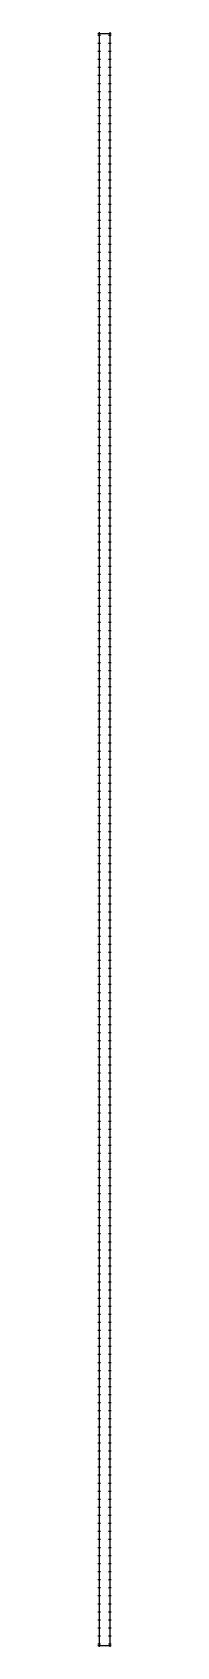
# Model space of a CAD drawing. Header units: millimetres. Extents: x 0 to 0.5, y 0 to 60.2.
import ezdxf

# ---------------------------------------------------------------- set-up
doc = ezdxf.new("R2010")
doc.units = ezdxf.units.MM

# ---------------------------------------------------------------- blocks, each defined once
blk = doc.blocks.new('切割線-2026-02-23')
at = {"color": 6}
for p, q in [((0.055, 60.215), (0.055, 0.005)), ((0.465, 60.215), (0.465, 0.005)), ((0.005, 60.165), (0.05, 60.165)), ((0.005, 60.11), (0.05, 60.11)), ((0.005, 59.81), (0.05, 59.81)), ((0.06, 60.165), (0.46, 60.165)), ((0.06, 60.11), (0.105, 60.11)), ((0.06, 59.81), (0.105, 59.81)), ((0.415, 60.11), (0.46, 60.11)), ((0.415, 59.81), (0.46, 59.81)), ((0.47, 60.165), (0.515, 60.165)), ((0.47, 60.11), (0.515, 60.11)), ((0.47, 59.81), (0.515, 59.81)), ((0.005, 59.51), (0.05, 59.51)), ((0.005, 59.21), (0.05, 59.21)), ((0.06, 59.51), (0.105, 59.51)), ((0.06, 59.21), (0.105, 59.21)), ((0.415, 59.51), (0.46, 59.51)), ((0.415, 59.21), (0.46, 59.21)), ((0.47, 59.51), (0.515, 59.51)), ((0.47, 59.21), (0.515, 59.21)), ((0.005, 58.91), (0.05, 58.91)), ((0.005, 58.61), (0.05, 58.61)), ((0.06, 58.91), (0.105, 58.91)), ((0.06, 58.61), (0.105, 58.61)), ((0.415, 58.91), (0.46, 58.91)), ((0.415, 58.61), (0.46, 58.61)), ((0.47, 58.91), (0.515, 58.91)), ((0.47, 58.61), (0.515, 58.61)), ((0.005, 58.31), (0.05, 58.31)), ((0.005, 58.01), (0.05, 58.01)), ((0.06, 58.31), (0.105, 58.31)), ((0.06, 58.01), (0.105, 58.01)), ((0.415, 58.31), (0.46, 58.31)), ((0.415, 58.01), (0.46, 58.01)), ((0.47, 58.31), (0.515, 58.31)), ((0.47, 58.01), (0.515, 58.01)), ((0.005, 57.71), (0.05, 57.71)), ((0.005, 57.41), (0.05, 57.41)), ((0.06, 57.71), (0.105, 57.71)), ((0.06, 57.41), (0.105, 57.41)), ((0.415, 57.71), (0.46, 57.71)), ((0.415, 57.41), (0.46, 57.41)), ((0.47, 57.71), (0.515, 57.71)), ((0.47, 57.41), (0.515, 57.41)), ((0.005, 57.11), (0.05, 57.11)), ((0.005, 56.81), (0.05, 56.81)), ((0.06, 57.11), (0.105, 57.11)), ((0.06, 56.81), (0.105, 56.81)), ((0.415, 57.11), (0.46, 57.11)), ((0.415, 56.81), (0.46, 56.81)), ((0.47, 57.11), (0.515, 57.11)), ((0.47, 56.81), (0.515, 56.81)), ((0.005, 56.51), (0.05, 56.51)), ((0.005, 56.21), (0.05, 56.21)), ((0.06, 56.51), (0.105, 56.51)), ((0.06, 56.21), (0.105, 56.21)), ((0.415, 56.51), (0.46, 56.51)), ((0.415, 56.21), (0.46, 56.21)), ((0.47, 56.51), (0.515, 56.51)), ((0.47, 56.21), (0.515, 56.21)), ((0.005, 55.91), (0.05, 55.91)), ((0.005, 55.61), (0.05, 55.61)), ((0.06, 55.91), (0.105, 55.91)), ((0.06, 55.61), (0.105, 55.61)), ((0.415, 55.91), (0.46, 55.91)), ((0.415, 55.61), (0.46, 55.61)), ((0.47, 55.91), (0.515, 55.91)), ((0.47, 55.61), (0.515, 55.61)), ((0.005, 55.31), (0.05, 55.31)), ((0.005, 55.01), (0.05, 55.01)), ((0.06, 55.31), (0.105, 55.31)), ((0.06, 55.01), (0.105, 55.01)), ((0.415, 55.31), (0.46, 55.31)), ((0.415, 55.01), (0.46, 55.01)), ((0.47, 55.31), (0.515, 55.31)), ((0.47, 55.01), (0.515, 55.01)), ((0.005, 54.71), (0.05, 54.71)), ((0.005, 54.41), (0.05, 54.41)), ((0.06, 54.71), (0.105, 54.71)), ((0.06, 54.41), (0.105, 54.41)), ((0.415, 54.71), (0.46, 54.71)), ((0.415, 54.41), (0.46, 54.41)), ((0.47, 54.71), (0.515, 54.71)), ((0.47, 54.41), (0.515, 54.41)), ((0.005, 54.11), (0.05, 54.11)), ((0.005, 53.81), (0.05, 53.81)), ((0.06, 54.11), (0.105, 54.11)), ((0.06, 53.81), (0.105, 53.81)), ((0.415, 54.11), (0.46, 54.11)), ((0.415, 53.81), (0.46, 53.81)), ((0.47, 54.11), (0.515, 54.11)), ((0.47, 53.81), (0.515, 53.81)), ((0.005, 53.51), (0.05, 53.51)), ((0.005, 53.21), (0.05, 53.21)), ((0.06, 53.51), (0.105, 53.51)), ((0.06, 53.21), (0.105, 53.21)), ((0.415, 53.51), (0.46, 53.51)), ((0.415, 53.21), (0.46, 53.21)), ((0.47, 53.51), (0.515, 53.51)), ((0.47, 53.21), (0.515, 53.21)), ((0.005, 52.91), (0.05, 52.91)), ((0.005, 52.61), (0.05, 52.61)), ((0.06, 52.91), (0.105, 52.91)), ((0.06, 52.61), (0.105, 52.61)), ((0.415, 52.91), (0.46, 52.91)), ((0.415, 52.61), (0.46, 52.61)), ((0.47, 52.91), (0.515, 52.91)), ((0.47, 52.61), (0.515, 52.61)), ((0.005, 52.31), (0.05, 52.31)), ((0.005, 52.01), (0.05, 52.01)), ((0.06, 52.31), (0.105, 52.31)), ((0.06, 52.01), (0.105, 52.01)), ((0.415, 52.31), (0.46, 52.31)), ((0.415, 52.01), (0.46, 52.01)), ((0.47, 52.31), (0.515, 52.31)), ((0.47, 52.01), (0.515, 52.01)), ((0.005, 51.71), (0.05, 51.71)), ((0.005, 51.41), (0.05, 51.41)), ((0.06, 51.71), (0.105, 51.71)), ((0.06, 51.41), (0.105, 51.41)), ((0.415, 51.71), (0.46, 51.71)), ((0.415, 51.41), (0.46, 51.41)), ((0.47, 51.71), (0.515, 51.71)), ((0.47, 51.41), (0.515, 51.41)), ((0.005, 51.11), (0.05, 51.11)), ((0.005, 50.81), (0.05, 50.81)), ((0.06, 51.11), (0.105, 51.11)), ((0.06, 50.81), (0.105, 50.81)), ((0.415, 51.11), (0.46, 51.11)), ((0.415, 50.81), (0.46, 50.81)), ((0.47, 51.11), (0.515, 51.11)), ((0.47, 50.81), (0.515, 50.81)), ((0.005, 50.51), (0.05, 50.51)), ((0.005, 50.21), (0.05, 50.21)), ((0.06, 50.51), (0.105, 50.51)), ((0.06, 50.21), (0.105, 50.21)), ((0.415, 50.51), (0.46, 50.51)), ((0.415, 50.21), (0.46, 50.21)), ((0.47, 50.51), (0.515, 50.51)), ((0.47, 50.21), (0.515, 50.21)), ((0.005, 49.91), (0.05, 49.91)), ((0.005, 49.61), (0.05, 49.61)), ((0.06, 49.91), (0.105, 49.91)), ((0.06, 49.61), (0.105, 49.61)), ((0.415, 49.91), (0.46, 49.91)), ((0.415, 49.61), (0.46, 49.61)), ((0.47, 49.91), (0.515, 49.91)), ((0.47, 49.61), (0.515, 49.61)), ((0.005, 49.31), (0.05, 49.31)), ((0.005, 49.01), (0.05, 49.01)), ((0.06, 49.31), (0.105, 49.31)), ((0.06, 49.01), (0.105, 49.01)), ((0.415, 49.31), (0.46, 49.31)), ((0.415, 49.01), (0.46, 49.01)), ((0.47, 49.31), (0.515, 49.31)), ((0.47, 49.01), (0.515, 49.01)), ((0.005, 48.71), (0.05, 48.71)), ((0.005, 48.41), (0.05, 48.41)), ((0.06, 48.71), (0.105, 48.71)), ((0.06, 48.41), (0.105, 48.41)), ((0.415, 48.71), (0.46, 48.71)), ((0.415, 48.41), (0.46, 48.41)), ((0.47, 48.71), (0.515, 48.71)), ((0.47, 48.41), (0.515, 48.41)), ((0.005, 48.11), (0.05, 48.11)), ((0.005, 47.81), (0.05, 47.81)), ((0.06, 48.11), (0.105, 48.11)), ((0.06, 47.81), (0.105, 47.81)), ((0.415, 48.11), (0.46, 48.11)), ((0.415, 47.81), (0.46, 47.81)), ((0.47, 48.11), (0.515, 48.11)), ((0.47, 47.81), (0.515, 47.81)), ((0.005, 47.51), (0.05, 47.51)), ((0.005, 47.21), (0.05, 47.21)), ((0.06, 47.51), (0.105, 47.51)), ((0.06, 47.21), (0.105, 47.21)), ((0.415, 47.51), (0.46, 47.51)), ((0.415, 47.21), (0.46, 47.21)), ((0.47, 47.51), (0.515, 47.51)), ((0.47, 47.21), (0.515, 47.21)), ((0.005, 46.91), (0.05, 46.91)), ((0.005, 46.61), (0.05, 46.61)), ((0.06, 46.91), (0.105, 46.91)), ((0.06, 46.61), (0.105, 46.61)), ((0.415, 46.91), (0.46, 46.91)), ((0.415, 46.61), (0.46, 46.61)), ((0.47, 46.91), (0.515, 46.91)), ((0.47, 46.61), (0.515, 46.61)), ((0.005, 46.31), (0.05, 46.31)), ((0.005, 46.01), (0.05, 46.01)), ((0.06, 46.31), (0.105, 46.31)), ((0.06, 46.01), (0.105, 46.01)), ((0.415, 46.31), (0.46, 46.31)), ((0.415, 46.01), (0.46, 46.01)), ((0.47, 46.31), (0.515, 46.31)), ((0.47, 46.01), (0.515, 46.01)), ((0.005, 45.71), (0.05, 45.71)), ((0.005, 45.41), (0.05, 45.41)), ((0.06, 45.71), (0.105, 45.71)), ((0.06, 45.41), (0.105, 45.41)), ((0.415, 45.71), (0.46, 45.71)), ((0.415, 45.41), (0.46, 45.41)), ((0.47, 45.71), (0.515, 45.71)), ((0.47, 45.41), (0.515, 45.41)), ((0.005, 45.11), (0.05, 45.11)), ((0.005, 44.81), (0.05, 44.81)), ((0.06, 45.11), (0.105, 45.11)), ((0.06, 44.81), (0.105, 44.81)), ((0.415, 45.11), (0.46, 45.11)), ((0.415, 44.81), (0.46, 44.81)), ((0.47, 45.11), (0.515, 45.11)), ((0.47, 44.81), (0.515, 44.81)), ((0.005, 44.51), (0.05, 44.51)), ((0.005, 44.21), (0.05, 44.21)), ((0.06, 44.51), (0.105, 44.51)), ((0.06, 44.21), (0.105, 44.21)), ((0.415, 44.51), (0.46, 44.51)), ((0.415, 44.21), (0.46, 44.21)), ((0.47, 44.51), (0.515, 44.51)), ((0.47, 44.21), (0.515, 44.21)), ((0.005, 43.91), (0.05, 43.91)), ((0.005, 43.61), (0.05, 43.61)), ((0.06, 43.91), (0.105, 43.91)), ((0.06, 43.61), (0.105, 43.61)), ((0.415, 43.91), (0.46, 43.91)), ((0.415, 43.61), (0.46, 43.61)), ((0.47, 43.91), (0.515, 43.91)), ((0.47, 43.61), (0.515, 43.61)), ((0.005, 43.31), (0.05, 43.31)), ((0.005, 43.01), (0.05, 43.01)), ((0.06, 43.31), (0.105, 43.31)), ((0.06, 43.01), (0.105, 43.01)), ((0.415, 43.31), (0.46, 43.31)), ((0.415, 43.01), (0.46, 43.01)), ((0.47, 43.31), (0.515, 43.31)), ((0.47, 43.01), (0.515, 43.01)), ((0.005, 42.71), (0.05, 42.71)), ((0.005, 42.41), (0.05, 42.41)), ((0.06, 42.71), (0.105, 42.71)), ((0.06, 42.41), (0.105, 42.41)), ((0.415, 42.71), (0.46, 42.71)), ((0.415, 42.41), (0.46, 42.41)), ((0.47, 42.71), (0.515, 42.71)), ((0.47, 42.41), (0.515, 42.41)), ((0.005, 42.11), (0.05, 42.11)), ((0.005, 41.81), (0.05, 41.81)), ((0.06, 42.11), (0.105, 42.11)), ((0.06, 41.81), (0.105, 41.81)), ((0.415, 42.11), (0.46, 42.11)), ((0.415, 41.81), (0.46, 41.81)), ((0.47, 42.11), (0.515, 42.11)), ((0.47, 41.81), (0.515, 41.81)), ((0.005, 41.51), (0.05, 41.51)), ((0.005, 41.21), (0.05, 41.21)), ((0.06, 41.51), (0.105, 41.51)), ((0.06, 41.21), (0.105, 41.21)), ((0.415, 41.51), (0.46, 41.51)), ((0.415, 41.21), (0.46, 41.21)), ((0.47, 41.51), (0.515, 41.51)), ((0.47, 41.21), (0.515, 41.21)), ((0.005, 40.91), (0.05, 40.91)), ((0.005, 40.61), (0.05, 40.61)), ((0.06, 40.91), (0.105, 40.91)), ((0.06, 40.61), (0.105, 40.61)), ((0.415, 40.91), (0.46, 40.91)), ((0.415, 40.61), (0.46, 40.61)), ((0.47, 40.91), (0.515, 40.91)), ((0.47, 40.61), (0.515, 40.61)), ((0.005, 40.31), (0.05, 40.31)), ((0.005, 40.01), (0.05, 40.01)), ((0.06, 40.31), (0.105, 40.31)), ((0.06, 40.01), (0.105, 40.01)), ((0.415, 40.31), (0.46, 40.31)), ((0.415, 40.01), (0.46, 40.01)), ((0.47, 40.31), (0.515, 40.31)), ((0.47, 40.01), (0.515, 40.01)), ((0.005, 39.71), (0.05, 39.71)), ((0.005, 39.41), (0.05, 39.41)), ((0.06, 39.71), (0.105, 39.71)), ((0.06, 39.41), (0.105, 39.41)), ((0.415, 39.71), (0.46, 39.71)), ((0.415, 39.41), (0.46, 39.41)), ((0.47, 39.71), (0.515, 39.71)), ((0.47, 39.41), (0.515, 39.41)), ((0.005, 39.11), (0.05, 39.11)), ((0.005, 38.81), (0.05, 38.81)), ((0.06, 39.11), (0.105, 39.11)), ((0.06, 38.81), (0.105, 38.81)), ((0.415, 39.11), (0.46, 39.11)), ((0.415, 38.81), (0.46, 38.81)), ((0.47, 39.11), (0.515, 39.11)), ((0.47, 38.81), (0.515, 38.81)), ((0.005, 38.51), (0.05, 38.51)), ((0.005, 38.21), (0.05, 38.21)), ((0.06, 38.51), (0.105, 38.51)), ((0.06, 38.21), (0.105, 38.21)), ((0.415, 38.51), (0.46, 38.51)), ((0.415, 38.21), (0.46, 38.21)), ((0.47, 38.51), (0.515, 38.51)), ((0.47, 38.21), (0.515, 38.21)), ((0.005, 37.91), (0.05, 37.91)), ((0.005, 37.61), (0.05, 37.61)), ((0.06, 37.91), (0.105, 37.91)), ((0.06, 37.61), (0.105, 37.61)), ((0.415, 37.91), (0.46, 37.91)), ((0.415, 37.61), (0.46, 37.61)), ((0.47, 37.91), (0.515, 37.91)), ((0.47, 37.61), (0.515, 37.61)), ((0.005, 37.31), (0.05, 37.31)), ((0.005, 37.01), (0.05, 37.01)), ((0.06, 37.31), (0.105, 37.31)), ((0.06, 37.01), (0.105, 37.01)), ((0.415, 37.31), (0.46, 37.31)), ((0.415, 37.01), (0.46, 37.01)), ((0.47, 37.31), (0.515, 37.31)), ((0.47, 37.01), (0.515, 37.01)), ((0.005, 36.71), (0.05, 36.71)), ((0.005, 36.41), (0.05, 36.41)), ((0.06, 36.71), (0.105, 36.71)), ((0.06, 36.41), (0.105, 36.41)), ((0.415, 36.71), (0.46, 36.71)), ((0.415, 36.41), (0.46, 36.41)), ((0.47, 36.71), (0.515, 36.71)), ((0.47, 36.41), (0.515, 36.41)), ((0.005, 36.11), (0.05, 36.11)), ((0.005, 35.81), (0.05, 35.81)), ((0.06, 36.11), (0.105, 36.11)), ((0.06, 35.81), (0.105, 35.81)), ((0.415, 36.11), (0.46, 36.11)), ((0.415, 35.81), (0.46, 35.81)), ((0.47, 36.11), (0.515, 36.11)), ((0.47, 35.81), (0.515, 35.81)), ((0.005, 35.51), (0.05, 35.51)), ((0.005, 35.21), (0.05, 35.21)), ((0.06, 35.51), (0.105, 35.51)), ((0.06, 35.21), (0.105, 35.21)), ((0.415, 35.51), (0.46, 35.51)), ((0.415, 35.21), (0.46, 35.21)), ((0.47, 35.51), (0.515, 35.51)), ((0.47, 35.21), (0.515, 35.21)), ((0.005, 34.91), (0.05, 34.91)), ((0.005, 34.61), (0.05, 34.61)), ((0.06, 34.91), (0.105, 34.91)), ((0.06, 34.61), (0.105, 34.61)), ((0.415, 34.91), (0.46, 34.91)), ((0.415, 34.61), (0.46, 34.61)), ((0.47, 34.91), (0.515, 34.91)), ((0.47, 34.61), (0.515, 34.61)), ((0.005, 34.31), (0.05, 34.31)), ((0.005, 34.01), (0.05, 34.01)), ((0.06, 34.31), (0.105, 34.31)), ((0.06, 34.01), (0.105, 34.01)), ((0.415, 34.31), (0.46, 34.31)), ((0.415, 34.01), (0.46, 34.01)), ((0.47, 34.31), (0.515, 34.31)), ((0.47, 34.01), (0.515, 34.01)), ((0.005, 33.71), (0.05, 33.71)), ((0.005, 33.41), (0.05, 33.41)), ((0.06, 33.71), (0.105, 33.71)), ((0.06, 33.41), (0.105, 33.41)), ((0.415, 33.71), (0.46, 33.71)), ((0.415, 33.41), (0.46, 33.41)), ((0.47, 33.71), (0.515, 33.71)), ((0.47, 33.41), (0.515, 33.41)), ((0.005, 33.11), (0.05, 33.11)), ((0.005, 32.81), (0.05, 32.81)), ((0.06, 33.11), (0.105, 33.11)), ((0.06, 32.81), (0.105, 32.81)), ((0.415, 33.11), (0.46, 33.11)), ((0.415, 32.81), (0.46, 32.81)), ((0.47, 33.11), (0.515, 33.11)), ((0.47, 32.81), (0.515, 32.81)), ((0.005, 32.51), (0.05, 32.51)), ((0.005, 32.21), (0.05, 32.21)), ((0.06, 32.51), (0.105, 32.51)), ((0.06, 32.21), (0.105, 32.21)), ((0.415, 32.51), (0.46, 32.51)), ((0.415, 32.21), (0.46, 32.21)), ((0.47, 32.51), (0.515, 32.51)), ((0.47, 32.21), (0.515, 32.21)), ((0.005, 31.91), (0.05, 31.91)), ((0.005, 31.61), (0.05, 31.61)), ((0.005, 31.31), (0.05, 31.31)), ((0.06, 31.91), (0.105, 31.91)), ((0.06, 31.61), (0.105, 31.61)), ((0.06, 31.31), (0.105, 31.31)), ((0.415, 31.91), (0.46, 31.91)), ((0.415, 31.61), (0.46, 31.61)), ((0.415, 31.31), (0.46, 31.31)), ((0.47, 31.91), (0.515, 31.91)), ((0.47, 31.61), (0.515, 31.61)), ((0.47, 31.31), (0.515, 31.31)), ((0.005, 31.01), (0.05, 31.01)), ((0.005, 30.71), (0.05, 30.71)), ((0.06, 31.01), (0.105, 31.01)), ((0.06, 30.71), (0.105, 30.71)), ((0.415, 31.01), (0.46, 31.01)), ((0.415, 30.71), (0.46, 30.71)), ((0.47, 31.01), (0.515, 31.01)), ((0.47, 30.71), (0.515, 30.71)), ((0.005, 30.41), (0.05, 30.41)), ((0.005, 30.11), (0.05, 30.11)), ((0.06, 30.41), (0.105, 30.41)), ((0.06, 30.11), (0.105, 30.11)), ((0.415, 30.41), (0.46, 30.41)), ((0.415, 30.11), (0.46, 30.11)), ((0.47, 30.41), (0.515, 30.41)), ((0.47, 30.11), (0.515, 30.11)), ((0.005, 29.81), (0.05, 29.81)), ((0.005, 29.51), (0.05, 29.51)), ((0.06, 29.81), (0.105, 29.81)), ((0.06, 29.51), (0.105, 29.51)), ((0.415, 29.81), (0.46, 29.81)), ((0.415, 29.51), (0.46, 29.51)), ((0.47, 29.81), (0.515, 29.81)), ((0.47, 29.51), (0.515, 29.51)), ((0.005, 29.21), (0.05, 29.21)), ((0.005, 28.91), (0.05, 28.91)), ((0.06, 29.21), (0.105, 29.21)), ((0.06, 28.91), (0.105, 28.91)), ((0.415, 29.21), (0.46, 29.21)), ((0.415, 28.91), (0.46, 28.91)), ((0.47, 29.21), (0.515, 29.21)), ((0.47, 28.91), (0.515, 28.91)), ((0.005, 28.61), (0.05, 28.61)), ((0.005, 28.31), (0.05, 28.31)), ((0.06, 28.61), (0.105, 28.61)), ((0.06, 28.31), (0.105, 28.31)), ((0.415, 28.61), (0.46, 28.61)), ((0.415, 28.31), (0.46, 28.31)), ((0.47, 28.61), (0.515, 28.61)), ((0.47, 28.31), (0.515, 28.31)), ((0.005, 28.01), (0.05, 28.01)), ((0.005, 27.71), (0.05, 27.71)), ((0.06, 28.01), (0.105, 28.01)), ((0.06, 27.71), (0.105, 27.71)), ((0.415, 28.01), (0.46, 28.01)), ((0.415, 27.71), (0.46, 27.71)), ((0.47, 28.01), (0.515, 28.01)), ((0.47, 27.71), (0.515, 27.71)), ((0.005, 27.41), (0.05, 27.41)), ((0.005, 27.11), (0.05, 27.11)), ((0.06, 27.41), (0.105, 27.41)), ((0.06, 27.11), (0.105, 27.11)), ((0.415, 27.41), (0.46, 27.41)), ((0.415, 27.11), (0.46, 27.11)), ((0.47, 27.41), (0.515, 27.41)), ((0.47, 27.11), (0.515, 27.11)), ((0.005, 26.81), (0.05, 26.81)), ((0.005, 26.51), (0.05, 26.51)), ((0.06, 26.81), (0.105, 26.81)), ((0.06, 26.51), (0.105, 26.51)), ((0.415, 26.81), (0.46, 26.81)), ((0.415, 26.51), (0.46, 26.51)), ((0.47, 26.81), (0.515, 26.81)), ((0.47, 26.51), (0.515, 26.51)), ((0.005, 26.21), (0.05, 26.21)), ((0.005, 25.91), (0.05, 25.91)), ((0.06, 26.21), (0.105, 26.21)), ((0.06, 25.91), (0.105, 25.91)), ((0.415, 26.21), (0.46, 26.21)), ((0.415, 25.91), (0.46, 25.91)), ((0.47, 26.21), (0.515, 26.21)), ((0.47, 25.91), (0.515, 25.91)), ((0.005, 25.61), (0.05, 25.61)), ((0.005, 25.31), (0.05, 25.31)), ((0.06, 25.61), (0.105, 25.61)), ((0.06, 25.31), (0.105, 25.31)), ((0.415, 25.61), (0.46, 25.61)), ((0.415, 25.31), (0.46, 25.31)), ((0.47, 25.61), (0.515, 25.61)), ((0.47, 25.31), (0.515, 25.31)), ((0.005, 25.01), (0.05, 25.01)), ((0.005, 24.71), (0.05, 24.71)), ((0.06, 25.01), (0.105, 25.01)), ((0.06, 24.71), (0.105, 24.71)), ((0.415, 25.01), (0.46, 25.01)), ((0.415, 24.71), (0.46, 24.71)), ((0.47, 25.01), (0.515, 25.01)), ((0.47, 24.71), (0.515, 24.71)), ((0.005, 24.41), (0.05, 24.41)), ((0.005, 24.11), (0.05, 24.11)), ((0.06, 24.41), (0.105, 24.41)), ((0.06, 24.11), (0.105, 24.11)), ((0.415, 24.41), (0.46, 24.41)), ((0.415, 24.11), (0.46, 24.11)), ((0.47, 24.41), (0.515, 24.41)), ((0.47, 24.11), (0.515, 24.11)), ((0.005, 23.81), (0.05, 23.81)), ((0.005, 23.51), (0.05, 23.51)), ((0.06, 23.81), (0.105, 23.81)), ((0.06, 23.51), (0.105, 23.51)), ((0.415, 23.81), (0.46, 23.81)), ((0.415, 23.51), (0.46, 23.51)), ((0.47, 23.81), (0.515, 23.81)), ((0.47, 23.51), (0.515, 23.51)), ((0.005, 23.21), (0.05, 23.21)), ((0.005, 22.91), (0.05, 22.91)), ((0.06, 23.21), (0.105, 23.21)), ((0.06, 22.91), (0.105, 22.91)), ((0.415, 23.21), (0.46, 23.21)), ((0.415, 22.91), (0.46, 22.91)), ((0.47, 23.21), (0.515, 23.21)), ((0.47, 22.91), (0.515, 22.91)), ((0.005, 22.61), (0.05, 22.61)), ((0.005, 22.31), (0.05, 22.31)), ((0.06, 22.61), (0.105, 22.61)), ((0.06, 22.31), (0.105, 22.31)), ((0.415, 22.61), (0.46, 22.61)), ((0.415, 22.31), (0.46, 22.31)), ((0.47, 22.61), (0.515, 22.61)), ((0.47, 22.31), (0.515, 22.31)), ((0.005, 22.01), (0.05, 22.01)), ((0.005, 21.71), (0.05, 21.71)), ((0.06, 22.01), (0.105, 22.01)), ((0.06, 21.71), (0.105, 21.71)), ((0.415, 22.01), (0.46, 22.01)), ((0.415, 21.71), (0.46, 21.71)), ((0.47, 22.01), (0.515, 22.01)), ((0.47, 21.71), (0.515, 21.71)), ((0.005, 21.41), (0.05, 21.41)), ((0.005, 21.11), (0.05, 21.11)), ((0.06, 21.41), (0.105, 21.41)), ((0.06, 21.11), (0.105, 21.11)), ((0.415, 21.41), (0.46, 21.41)), ((0.415, 21.11), (0.46, 21.11)), ((0.47, 21.41), (0.515, 21.41)), ((0.47, 21.11), (0.515, 21.11)), ((0.005, 20.81), (0.05, 20.81)), ((0.005, 20.51), (0.05, 20.51)), ((0.06, 20.81), (0.105, 20.81)), ((0.06, 20.51), (0.105, 20.51)), ((0.415, 20.81), (0.46, 20.81)), ((0.415, 20.51), (0.46, 20.51)), ((0.47, 20.81), (0.515, 20.81)), ((0.47, 20.51), (0.515, 20.51)), ((0.005, 20.21), (0.05, 20.21)), ((0.005, 19.91), (0.05, 19.91)), ((0.06, 20.21), (0.105, 20.21)), ((0.06, 19.91), (0.105, 19.91)), ((0.415, 20.21), (0.46, 20.21)), ((0.415, 19.91), (0.46, 19.91)), ((0.47, 20.21), (0.515, 20.21)), ((0.47, 19.91), (0.515, 19.91)), ((0.005, 19.61), (0.05, 19.61)), ((0.005, 19.31), (0.05, 19.31)), ((0.06, 19.61), (0.105, 19.61)), ((0.06, 19.31), (0.105, 19.31)), ((0.415, 19.61), (0.46, 19.61)), ((0.415, 19.31), (0.46, 19.31)), ((0.47, 19.61), (0.515, 19.61)), ((0.47, 19.31), (0.515, 19.31)), ((0.005, 19.01), (0.05, 19.01)), ((0.005, 18.71), (0.05, 18.71)), ((0.06, 19.01), (0.105, 19.01)), ((0.06, 18.71), (0.105, 18.71)), ((0.415, 19.01), (0.46, 19.01)), ((0.415, 18.71), (0.46, 18.71)), ((0.47, 19.01), (0.515, 19.01)), ((0.47, 18.71), (0.515, 18.71)), ((0.005, 18.41), (0.05, 18.41)), ((0.005, 18.11), (0.05, 18.11)), ((0.06, 18.41), (0.105, 18.41)), ((0.06, 18.11), (0.105, 18.11)), ((0.415, 18.41), (0.46, 18.41)), ((0.415, 18.11), (0.46, 18.11)), ((0.47, 18.41), (0.515, 18.41)), ((0.47, 18.11), (0.515, 18.11)), ((0.005, 17.81), (0.05, 17.81)), ((0.005, 17.51), (0.05, 17.51)), ((0.06, 17.81), (0.105, 17.81)), ((0.06, 17.51), (0.105, 17.51)), ((0.415, 17.81), (0.46, 17.81)), ((0.415, 17.51), (0.46, 17.51)), ((0.47, 17.81), (0.515, 17.81)), ((0.47, 17.51), (0.515, 17.51)), ((0.005, 17.21), (0.05, 17.21)), ((0.005, 16.91), (0.05, 16.91)), ((0.06, 17.21), (0.105, 17.21)), ((0.06, 16.91), (0.105, 16.91)), ((0.415, 17.21), (0.46, 17.21)), ((0.415, 16.91), (0.46, 16.91)), ((0.47, 17.21), (0.515, 17.21)), ((0.47, 16.91), (0.515, 16.91)), ((0.005, 16.61), (0.05, 16.61)), ((0.005, 16.31), (0.05, 16.31)), ((0.06, 16.61), (0.105, 16.61)), ((0.06, 16.31), (0.105, 16.31)), ((0.415, 16.61), (0.46, 16.61)), ((0.415, 16.31), (0.46, 16.31)), ((0.47, 16.61), (0.515, 16.61)), ((0.47, 16.31), (0.515, 16.31)), ((0.005, 16.01), (0.05, 16.01)), ((0.005, 15.71), (0.05, 15.71)), ((0.06, 16.01), (0.105, 16.01)), ((0.06, 15.71), (0.105, 15.71)), ((0.415, 16.01), (0.46, 16.01)), ((0.415, 15.71), (0.46, 15.71)), ((0.47, 16.01), (0.515, 16.01)), ((0.47, 15.71), (0.515, 15.71)), ((0.005, 15.41), (0.05, 15.41)), ((0.005, 15.11), (0.05, 15.11)), ((0.06, 15.41), (0.105, 15.41)), ((0.06, 15.11), (0.105, 15.11)), ((0.415, 15.41), (0.46, 15.41)), ((0.415, 15.11), (0.46, 15.11)), ((0.47, 15.41), (0.515, 15.41)), ((0.47, 15.11), (0.515, 15.11)), ((0.005, 14.81), (0.05, 14.81)), ((0.005, 14.51), (0.05, 14.51)), ((0.06, 14.81), (0.105, 14.81)), ((0.06, 14.51), (0.105, 14.51)), ((0.415, 14.81), (0.46, 14.81)), ((0.415, 14.51), (0.46, 14.51)), ((0.47, 14.81), (0.515, 14.81)), ((0.47, 14.51), (0.515, 14.51)), ((0.005, 14.21), (0.05, 14.21)), ((0.005, 13.91), (0.05, 13.91)), ((0.06, 14.21), (0.105, 14.21)), ((0.06, 13.91), (0.105, 13.91)), ((0.415, 14.21), (0.46, 14.21)), ((0.415, 13.91), (0.46, 13.91)), ((0.47, 14.21), (0.515, 14.21)), ((0.47, 13.91), (0.515, 13.91)), ((0.005, 13.61), (0.05, 13.61)), ((0.005, 13.31), (0.05, 13.31)), ((0.06, 13.61), (0.105, 13.61)), ((0.06, 13.31), (0.105, 13.31)), ((0.415, 13.61), (0.46, 13.61)), ((0.415, 13.31), (0.46, 13.31)), ((0.47, 13.61), (0.515, 13.61)), ((0.47, 13.31), (0.515, 13.31)), ((0.005, 13.01), (0.05, 13.01)), ((0.005, 12.71), (0.05, 12.71)), ((0.06, 13.01), (0.105, 13.01)), ((0.06, 12.71), (0.105, 12.71)), ((0.415, 13.01), (0.46, 13.01)), ((0.415, 12.71), (0.46, 12.71)), ((0.47, 13.01), (0.515, 13.01)), ((0.47, 12.71), (0.515, 12.71)), ((0.005, 12.41), (0.05, 12.41)), ((0.005, 12.11), (0.05, 12.11)), ((0.06, 12.41), (0.105, 12.41)), ((0.06, 12.11), (0.105, 12.11)), ((0.415, 12.41), (0.46, 12.41)), ((0.415, 12.11), (0.46, 12.11)), ((0.47, 12.41), (0.515, 12.41)), ((0.47, 12.11), (0.515, 12.11)), ((0.005, 11.81), (0.05, 11.81)), ((0.005, 11.51), (0.05, 11.51)), ((0.06, 11.81), (0.105, 11.81)), ((0.06, 11.51), (0.105, 11.51)), ((0.415, 11.81), (0.46, 11.81)), ((0.415, 11.51), (0.46, 11.51)), ((0.47, 11.81), (0.515, 11.81)), ((0.47, 11.51), (0.515, 11.51)), ((0.005, 11.21), (0.05, 11.21)), ((0.005, 10.91), (0.05, 10.91)), ((0.06, 11.21), (0.105, 11.21)), ((0.06, 10.91), (0.105, 10.91)), ((0.415, 11.21), (0.46, 11.21)), ((0.415, 10.91), (0.46, 10.91)), ((0.47, 11.21), (0.515, 11.21)), ((0.47, 10.91), (0.515, 10.91)), ((0.005, 10.61), (0.05, 10.61)), ((0.005, 10.31), (0.05, 10.31)), ((0.06, 10.61), (0.105, 10.61)), ((0.06, 10.31), (0.105, 10.31)), ((0.415, 10.61), (0.46, 10.61)), ((0.415, 10.31), (0.46, 10.31)), ((0.47, 10.61), (0.515, 10.61)), ((0.47, 10.31), (0.515, 10.31)), ((0.005, 10.01), (0.05, 10.01)), ((0.005, 9.71), (0.05, 9.71)), ((0.06, 10.01), (0.105, 10.01)), ((0.06, 9.71), (0.105, 9.71)), ((0.415, 10.01), (0.46, 10.01)), ((0.415, 9.71), (0.46, 9.71)), ((0.47, 10.01), (0.515, 10.01)), ((0.47, 9.71), (0.515, 9.71)), ((0.005, 9.41), (0.05, 9.41)), ((0.005, 9.11), (0.05, 9.11)), ((0.06, 9.41), (0.105, 9.41)), ((0.06, 9.11), (0.105, 9.11)), ((0.415, 9.41), (0.46, 9.41)), ((0.415, 9.11), (0.46, 9.11)), ((0.47, 9.41), (0.515, 9.41)), ((0.47, 9.11), (0.515, 9.11)), ((0.005, 8.81), (0.05, 8.81)), ((0.005, 8.51), (0.05, 8.51)), ((0.06, 8.81), (0.105, 8.81)), ((0.06, 8.51), (0.105, 8.51)), ((0.415, 8.81), (0.46, 8.81)), ((0.415, 8.51), (0.46, 8.51)), ((0.47, 8.81), (0.515, 8.81)), ((0.47, 8.51), (0.515, 8.51)), ((0.005, 8.21), (0.05, 8.21)), ((0.005, 7.91), (0.05, 7.91)), ((0.06, 8.21), (0.105, 8.21)), ((0.06, 7.91), (0.105, 7.91)), ((0.415, 8.21), (0.46, 8.21)), ((0.415, 7.91), (0.46, 7.91)), ((0.47, 8.21), (0.515, 8.21)), ((0.47, 7.91), (0.515, 7.91)), ((0.005, 7.61), (0.05, 7.61)), ((0.005, 7.31), (0.05, 7.31)), ((0.06, 7.61), (0.105, 7.61)), ((0.06, 7.31), (0.105, 7.31)), ((0.415, 7.61), (0.46, 7.61)), ((0.415, 7.31), (0.46, 7.31)), ((0.47, 7.61), (0.515, 7.61)), ((0.47, 7.31), (0.515, 7.31)), ((0.005, 7.01), (0.05, 7.01)), ((0.005, 6.71), (0.05, 6.71)), ((0.06, 7.01), (0.105, 7.01)), ((0.06, 6.71), (0.105, 6.71)), ((0.415, 7.01), (0.46, 7.01)), ((0.415, 6.71), (0.46, 6.71)), ((0.47, 7.01), (0.515, 7.01)), ((0.47, 6.71), (0.515, 6.71)), ((0.005, 6.41), (0.05, 6.41)), ((0.005, 6.11), (0.05, 6.11)), ((0.06, 6.41), (0.105, 6.41)), ((0.06, 6.11), (0.105, 6.11)), ((0.415, 6.41), (0.46, 6.41)), ((0.415, 6.11), (0.46, 6.11)), ((0.47, 6.41), (0.515, 6.41)), ((0.47, 6.11), (0.515, 6.11)), ((0.005, 5.81), (0.05, 5.81)), ((0.005, 5.51), (0.05, 5.51)), ((0.06, 5.81), (0.105, 5.81)), ((0.06, 5.51), (0.105, 5.51)), ((0.415, 5.81), (0.46, 5.81)), ((0.415, 5.51), (0.46, 5.51)), ((0.47, 5.81), (0.515, 5.81)), ((0.47, 5.51), (0.515, 5.51)), ((0.005, 5.21), (0.05, 5.21)), ((0.005, 4.91), (0.05, 4.91)), ((0.06, 5.21), (0.105, 5.21)), ((0.06, 4.91), (0.105, 4.91)), ((0.415, 5.21), (0.46, 5.21)), ((0.415, 4.91), (0.46, 4.91)), ((0.47, 5.21), (0.515, 5.21)), ((0.47, 4.91), (0.515, 4.91)), ((0.005, 4.61), (0.05, 4.61)), ((0.005, 4.31), (0.05, 4.31)), ((0.06, 4.61), (0.105, 4.61)), ((0.06, 4.31), (0.105, 4.31)), ((0.415, 4.61), (0.46, 4.61)), ((0.415, 4.31), (0.46, 4.31)), ((0.47, 4.61), (0.515, 4.61)), ((0.47, 4.31), (0.515, 4.31)), ((0.005, 4.01), (0.05, 4.01)), ((0.005, 3.71), (0.05, 3.71)), ((0.06, 4.01), (0.105, 4.01)), ((0.06, 3.71), (0.105, 3.71)), ((0.415, 4.01), (0.46, 4.01)), ((0.415, 3.71), (0.46, 3.71)), ((0.47, 4.01), (0.515, 4.01)), ((0.47, 3.71), (0.515, 3.71)), ((0.005, 3.41), (0.05, 3.41)), ((0.005, 3.11), (0.05, 3.11)), ((0.06, 3.41), (0.105, 3.41)), ((0.06, 3.11), (0.105, 3.11)), ((0.415, 3.41), (0.46, 3.41)), ((0.415, 3.11), (0.46, 3.11)), ((0.47, 3.41), (0.515, 3.41)), ((0.47, 3.11), (0.515, 3.11)), ((0.005, 2.81), (0.05, 2.81)), ((0.005, 2.51), (0.05, 2.51)), ((0.06, 2.81), (0.105, 2.81)), ((0.06, 2.51), (0.105, 2.51)), ((0.415, 2.81), (0.46, 2.81)), ((0.415, 2.51), (0.46, 2.51)), ((0.47, 2.81), (0.515, 2.81)), ((0.47, 2.51), (0.515, 2.51)), ((0.005, 2.21), (0.05, 2.21)), ((0.005, 1.91), (0.05, 1.91)), ((0.06, 2.21), (0.105, 2.21)), ((0.06, 1.91), (0.105, 1.91)), ((0.415, 2.21), (0.46, 2.21)), ((0.415, 1.91), (0.46, 1.91)), ((0.47, 2.21), (0.515, 2.21)), ((0.47, 1.91), (0.515, 1.91)), ((0.005, 1.61), (0.05, 1.61)), ((0.005, 1.31), (0.05, 1.31)), ((0.06, 1.61), (0.105, 1.61)), ((0.06, 1.31), (0.105, 1.31)), ((0.415, 1.61), (0.46, 1.61)), ((0.415, 1.31), (0.46, 1.31)), ((0.47, 1.61), (0.515, 1.61)), ((0.47, 1.31), (0.515, 1.31)), ((0.005, 1.01), (0.05, 1.01)), ((0.005, 0.71), (0.05, 0.71)), ((0.06, 1.01), (0.105, 1.01)), ((0.06, 0.71), (0.105, 0.71)), ((0.415, 1.01), (0.46, 1.01)), ((0.415, 0.71), (0.46, 0.71)), ((0.47, 1.01), (0.515, 1.01)), ((0.47, 0.71), (0.515, 0.71)), ((0.005, 0.41), (0.05, 0.41)), ((0.005, 0.11), (0.05, 0.11)), ((0.005, 0.055), (0.05, 0.055)), ((0.06, 0.41), (0.105, 0.41)), ((0.06, 0.11), (0.105, 0.11)), ((0.06, 0.055), (0.46, 0.055)), ((0.415, 0.41), (0.46, 0.41)), ((0.415, 0.11), (0.46, 0.11)), ((0.47, 0.41), (0.515, 0.41)), ((0.47, 0.11), (0.515, 0.11)), ((0.47, 0.055), (0.515, 0.055))]:
    blk.add_line(p, q, dxfattribs=at)

msp = doc.modelspace()

# ---------------------------------------------------------------- block references
at = {"color": 6}
msp.add_blockref('切割線-2026-02-23', (0, 0), dxfattribs=at)

doc.saveas('drawing.dxf')
